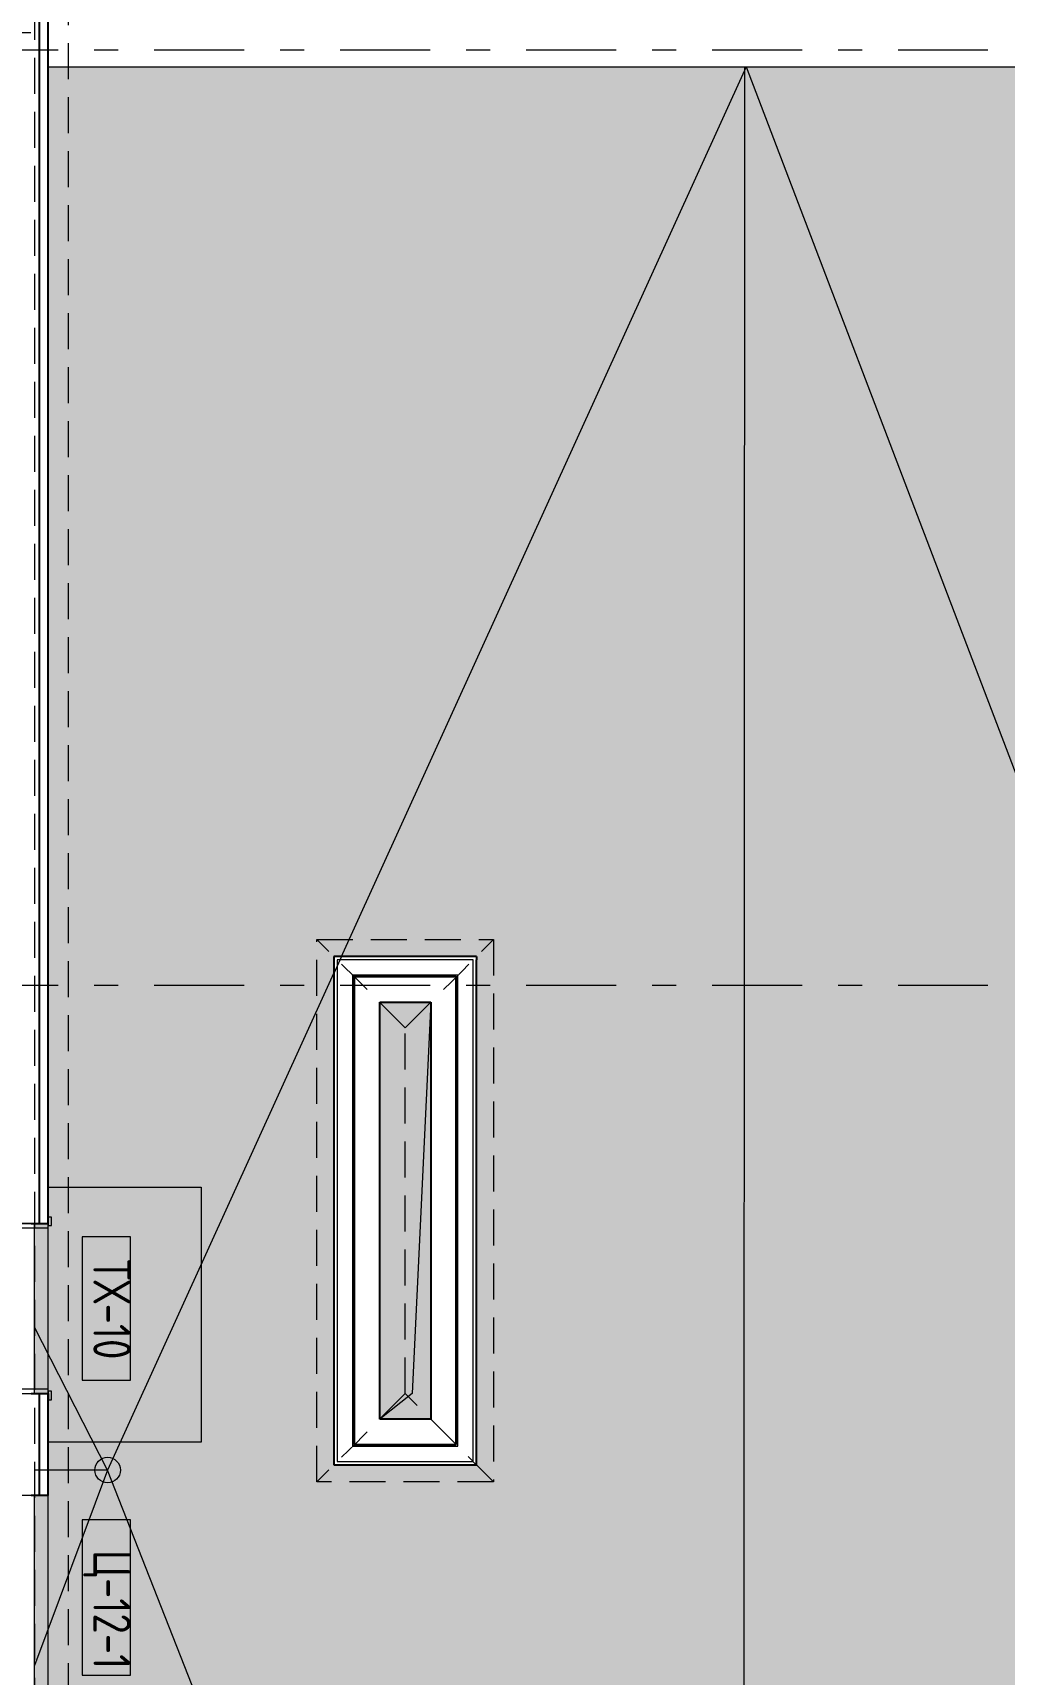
# Model space of a CAD drawing. Header units: millimetres. Extents: x 18162 to 3540582, y 72188 to 247925.
# Drawn here: x 991316 to 997028, y 88819 to 98469 of the extents above; entities that cross this region are included whole.
import ezdxf
from ezdxf.enums import TextEntityAlignment as Align

# ---------------------------------------------------------------- set-up
doc = ezdxf.new("R2010")
doc.units = ezdxf.units.MM
doc.header["$MEASUREMENT"] = 0
doc.set_wipeout_variables(frame=1)
for name, pattern in [('Dashed', [423.333333, 211.666667, -211.666667]), ('Double Dashed', [1093.611073, 529.166651, -211.666656, 141.111112, -211.666656]), ('Hidden Line', [317.5, 211.666667, -105.833333]), ('Wipeout_Contour', [1000, 0, -1000])]:
    doc.linetypes.add(name, pattern=pattern)
for name, color, linetype in [('Archicad Door Markers', 7, 'Continuous'), ('Archicad Doors', 7, 'Continuous'), ('Archicad Window Markers', 7, 'Continuous'), ('Archicad Windows', 7, 'Continuous'), ('Drawing & Figure', 7, 'Continuous'), ('Shell - Roof', 7, 'Continuous'), ('Structural - Bearing', 7, 'Continuous'), ('Structural - Grid', 7, 'Continuous')]:
    doc.layers.add(name, color=color, linetype=linetype)
doc.styles.add('GENERATED_STYLE_3', font='', dxfattribs={"width": 0.8})
doc.styles.get('GENERATED_STYLE_3').set_extended_font_data('ISOCPEUR MON')

# ---------------------------------------------------------------- blocks, each defined once
blk = doc.blocks.new('Window Stamp 27')
at = {"layer": 'Archicad Window Markers', "color": 13, "linetype": 'Continuous', "lineweight": 13}
blk.add_line((-456.7, 200), (456.7, 200), dxfattribs=at)
at = {"layer": 'Archicad Window Markers', "color": 13, "linetype": 'Continuous', "lineweight": 13, "flags": 128}
blk.add_lwpolyline([(-456.7, 200), (456.7, 200), (456.7, 483.9), (-456.7, 483.9)], close=True, dxfattribs=at)
at = {"layer": 'Archicad Window Markers', "color": 13, "lineweight": 13, "style": 'GENERATED_STYLE_3'}
blk.add_attdef('AC_WIDO_ID', text='', height=220, dxfattribs=at).set_placement((-324.9, 156.1), align=Align.BOTTOM_LEFT)
blk = doc.blocks.new('Window 27[58]_3', base_point=(953182.2, 1723.2))
at = {"layer": 'Archicad Windows', "color": 7, "linetype": 'Continuous', "lineweight": 13}
for p, q in [((990955.7, 89893.9), (990930.7, 89893.9)), ((990930.7, 89893.9), (990930.7, 89843.9)), ((990930.7, 88693.9), (990930.7, 89843.9)), ((990930.7, 89843.9), (990955.7, 89843.9)), ((990955.7, 89843.9), (990955.7, 89893.9)), ((990955.7, 89868.9), (990955.7, 89893.9)), ((990955.7, 89868.9), (990955.7, 89893.9)), ((991155.7, 89868.9), (990955.7, 89868.9)), ((990955.7, 89868.9), (990955.7, 89843.9)), ((991155.7, 89868.9), (990955.7, 89868.9)), ((991155.7, 89868.9), (990955.7, 89868.9)), ((990955.7, 89843.9), (991155.7, 89843.9)), ((991155.7, 89843.9), (991155.7, 89868.9)), ((991155.7, 89843.9), (991155.7, 89868.9)), ((991205.7, 89868.9), (991155.7, 89868.9)), ((991205.7, 89868.9), (991155.7, 89868.9)), ((991155.7, 89818.9), (991155.7, 89843.9)), ((991205.7, 89843.9), (991155.7, 89843.9)), ((991205.7, 89868.9), (991205.7, 89843.9)), ((991305.7, 89868.9), (991205.7, 89868.9)), ((991205.7, 89843.9), (991205.7, 89793.9)), ((991355.7, 89868.9), (991305.7, 89868.9)), ((991405.7, 89868.9), (991355.7, 89868.9)), ((991405.7, 88668.9), (991405.7, 89868.9)), ((991130.7, 89768.9), (991130.7, 89818.9)), ((991130.7, 89818.9), (991180.7, 89818.9)), ((991130.7, 88768.9), (991130.7, 89768.9)), ((991180.7, 89768.9), (991130.7, 89768.9)), ((991130.7, 88768.9), (991130.7, 89768.9)), ((991180.7, 89818.9), (991155.7, 89818.9)), ((991155.7, 88768.9), (991155.7, 89768.9)), ((991180.7, 89793.9), (991180.7, 89818.9)), ((991180.7, 89818.9), (991180.7, 89768.9)), ((991205.7, 89793.9), (991180.7, 89793.9)), ((991180.7, 89768.9), (991180.7, 88768.9)), ((991205.7, 89793.9), (991205.7, 88743.9)), ((990930.7, 88693.9), (990930.7, 88643.9)), ((990955.7, 88693.9), (990930.7, 88693.9)), ((991155.7, 88693.9), (990955.7, 88693.9)), ((990955.7, 88693.9), (990955.7, 88668.9)), ((990955.7, 88643.9), (990955.7, 88693.9)), ((991130.7, 88718.9), (991130.7, 88768.9)), ((991130.7, 88768.9), (991180.7, 88768.9)), ((991180.7, 88718.9), (991130.7, 88718.9)), ((991155.7, 88693.9), (991155.7, 88718.9)), ((991155.7, 88718.9), (991180.7, 88718.9)), ((991155.7, 88668.9), (991155.7, 88693.9)), ((991155.7, 88668.9), (991155.7, 88693.9)), ((991205.7, 88693.9), (991155.7, 88693.9)), ((991180.7, 88768.9), (991180.7, 88718.9)), ((991180.7, 88718.9), (991180.7, 88743.9)), ((991180.7, 88743.9), (991205.7, 88743.9)), ((991205.7, 88743.9), (991205.7, 88693.9)), ((991205.7, 88693.9), (991205.7, 88668.9)), ((990930.7, 88643.9), (990955.7, 88643.9)), ((990955.7, 88668.9), (991155.7, 88668.9)), ((991155.7, 88668.9), (990955.7, 88668.9)), ((991155.7, 88668.9), (990955.7, 88668.9)), ((990955.7, 88668.9), (990955.7, 88643.9)), ((990955.7, 88668.9), (990955.7, 88643.9)), ((991205.7, 88668.9), (991155.7, 88668.9)), ((991205.7, 88668.9), (991155.7, 88668.9)), ((991305.7, 88668.9), (991205.7, 88668.9)), ((991355.7, 88668.9), (991305.7, 88668.9)), ((991405.7, 88668.9), (991355.7, 88668.9))]:
    blk.add_line(p, q, dxfattribs=at)
at = {"layer": 'Archicad Windows', "color": 7, "linetype": 'Dashed', "lineweight": 13}
blk.add_line((990955.7, 88668.9), (990955.7, 89868.9), dxfattribs=at)
at = {"layer": 'Archicad Window Markers', "color": 13, "lineweight": 13}
ref = blk.add_blockref('Window Stamp 27', (991405.7, 89268.9), dxfattribs=dict(at, zscale=1000, rotation=270))
ref.add_attrib('AC_WIDO_ID', 'Ц-12-1', dxfattribs={"layer": 'Structural - Bearing', "color": 13, "lineweight": 13, "height": 220, "rotation": 270, "style": 'GENERATED_STYLE_3', "width": 0.8}).set_placement((991605.7, 89549.9), align=Align.BOTTOM_LEFT)
blk = doc.blocks.new('Door Stamp 27')
at = {"layer": 'Archicad Door Markers', "color": 13, "linetype": 'Continuous', "lineweight": 13}
blk.add_line((-421.6, 200), (421.6, 200), dxfattribs=at)
at = {"layer": 'Archicad Door Markers', "color": 13, "linetype": 'Continuous', "lineweight": 13, "flags": 128}
blk.add_lwpolyline([(-421.6, 200), (421.6, 200), (421.6, 483.9), (-421.6, 483.9)], close=True, dxfattribs=at)
at = {"layer": 'Archicad Door Markers', "color": 13, "lineweight": 13, "style": 'GENERATED_STYLE_3'}
blk.add_attdef('AC_WIDO_ID', text='', height=220, dxfattribs=at).set_placement((-289.8, 200), align=Align.BOTTOM_LEFT)
blk = doc.blocks.new('Door 27[120]_3', base_point=(953182.2, 1723.2))
at = {"layer": 'Archicad Doors', "color": 7, "linetype": 'Continuous', "lineweight": 13}
for p, q in [((990955.7, 91506), (990936.7, 91506)), ((990936.7, 91506), (990936.7, 91456)), ((990955.7, 91456), (990955.7, 91506)), ((990955.7, 91469), (990955.7, 91506)), ((990955.7, 91469), (990955.7, 91506)), ((991424.7, 91506), (991405.7, 91506)), ((991405.7, 91506), (991405.7, 91456)), ((991405.7, 91469), (991405.7, 91506)), ((991405.7, 91469), (991405.7, 91506)), ((991424.7, 91456), (991424.7, 91506)), ((990936.7, 91456), (990955.7, 91456)), ((990955.7, 91441), (990955.7, 91469)), ((990955.7, 91469), (991070.7, 91469)), ((990955.7, 91469), (991070.7, 91469)), ((990955.7, 91469), (991070.7, 91469)), ((990995.7, 91441), (990955.7, 91441)), ((990995.7, 91429), (990995.7, 91441)), ((991070.7, 91429), (990995.7, 91429)), ((991405.7, 91469), (991070.7, 91469)), ((991070.7, 91469), (991070.7, 91444)), ((991070.7, 91469), (991070.7, 91429)), ((991070.7, 91469), (991155.7, 91469)), ((991070.7, 91469), (991155.7, 91469)), ((991070.7, 91444), (991405.7, 91444)), ((991155.7, 91469), (991305.7, 91469)), ((991155.7, 91469), (991305.7, 91469)), ((991305.7, 91469), (991355.7, 91469)), ((991305.7, 91469), (991355.7, 91469)), ((991355.7, 91469), (991405.7, 91469)), ((991355.7, 91469), (991405.7, 91469)), ((991405.7, 91444), (991405.7, 91469)), ((991405.7, 91456), (991424.7, 91456)), ((990955.7, 90537), (990011.7, 90537)), ((990011.7, 90537), (990011.7, 90497)), ((990955.7, 90497), (990955.7, 90537)), ((990011.7, 90497), (990955.7, 90497)), ((990936.7, 90482), (990936.7, 90432)), ((990955.7, 90482), (990936.7, 90482)), ((990936.7, 90432), (990955.7, 90432)), ((990955.7, 90469), (990955.7, 90497)), ((990955.7, 90497), (990995.7, 90497)), ((990955.7, 90432), (990955.7, 90482)), ((991070.7, 90469), (990955.7, 90469)), ((990955.7, 90469), (991070.7, 90469)), ((990955.7, 90469), (991070.7, 90469)), ((990955.7, 90469), (990955.7, 90432)), ((990955.7, 90469), (990955.7, 90432)), ((990995.7, 90497), (990995.7, 90509)), ((990995.7, 90509), (991070.7, 90509)), ((991070.7, 90509), (991070.7, 90469)), ((991405.7, 90494), (991070.7, 90494)), ((991070.7, 90494), (991070.7, 90469)), ((991070.7, 90469), (991405.7, 90469)), ((991070.7, 90469), (991155.7, 90469)), ((991070.7, 90469), (991155.7, 90469)), ((991155.7, 90469), (991305.7, 90469)), ((991155.7, 90469), (991305.7, 90469)), ((991305.7, 90469), (991355.7, 90469)), ((991305.7, 90469), (991355.7, 90469)), ((991355.7, 90469), (991405.7, 90469)), ((991355.7, 90469), (991405.7, 90469)), ((991405.7, 90469), (991405.7, 90494)), ((991405.7, 90482), (991405.7, 90432)), ((991424.7, 90482), (991405.7, 90482)), ((991405.7, 90469), (991405.7, 90432)), ((991405.7, 90469), (991405.7, 90432)), ((991405.7, 90432), (991424.7, 90432)), ((991424.7, 90432), (991424.7, 90482))]:
    blk.add_line(p, q, dxfattribs=at)
blk.add_arc((990955.7, 90497), 944, 90, 180, dxfattribs=at)
at = {"layer": 'Archicad Door Markers', "color": 13, "lineweight": 13}
ref = blk.add_blockref('Door Stamp 27', (991405.7, 90969), dxfattribs=dict(at, zscale=1000, rotation=270))
ref.add_attrib('AC_WIDO_ID', 'ТХ-10', dxfattribs={"layer": 'Structural - Bearing', "color": 13, "lineweight": 13, "height": 220, "rotation": 270, "style": 'GENERATED_STYLE_3', "width": 0.8}).set_placement((991605.7, 91258.8), align=Align.BOTTOM_LEFT)
blk = doc.blocks.new('Standard grid marker[341]_3', base_point=(971344.5, 92868.9))
at = {"layer": 'Structural - Grid', "color": 13, "linetype": 'Double Dashed', "lineweight": 13}
blk.add_line((972344.5, 92868.9), (1006906.6, 92868.9), dxfattribs=at)
at = {"layer": 'Structural - Grid', "color": 13, "lineweight": 13, "style": 'GENERATED_STYLE_3'}
blk.add_attdef('AC_MarkerText_1', text='', height=250, rotation=180, dxfattribs=at).set_placement((1008206.6, 92743.9), align=Align.TOP_CENTER)
blk = doc.blocks.new('Standard grid marker[342]_3', base_point=(971344.5, 98368.9))
at = {"layer": 'Structural - Grid', "color": 13, "linetype": 'Double Dashed', "lineweight": 13}
blk.add_line((972344.5, 98368.9), (1006906.6, 98368.9), dxfattribs=at)
at = {"layer": 'Structural - Grid', "color": 13, "lineweight": 13, "style": 'GENERATED_STYLE_3'}
blk.add_attdef('AC_MarkerText_1', text='', height=250, rotation=180, dxfattribs=at).set_placement((1008206.6, 98243.9), align=Align.TOP_CENTER)

msp = doc.modelspace()

# ---------------------------------------------------------------- hatches: boundary and pattern name
at = {"layer": 'Drawing & Figure', "linetype": 'Continuous', "lineweight": 0}
msp.add_hatch(color=49, dxfattribs=at).paths.add_polyline_path([(1004055.7, 80368.9), (991325.7, 80368.9), (991325.7, 98368.9), (1004055.7, 98368.9)])
at = {"layer": 'Structural - Grid', "linetype": 'Continuous', "lineweight": 13}
msp.add_hatch(color=7, dxfattribs=at).paths.add_polyline_path([(993655.7, 92768.9), (993545.9, 90469), (993355.7, 90318.9), (993655.7, 90318.9)])

# ---------------------------------------------------------------- linework, layer by layer
at = {"layer": 'Drawing & Figure', "color": 7, "linetype": 'Continuous', "lineweight": 13, "flags": 128}
msp.add_lwpolyline([(1004055.7, 80368.9), (991325.7, 80368.9), (991325.7, 98368.9), (1004055.7, 98368.9)], close=True, dxfattribs=at)
at = {"layer": 'Drawing & Figure', "color": 7, "linetype": 'Continuous', "lineweight": 5}
msp.add_circle((991755.7, 90018.9), 75, dxfattribs=at)
at = {"layer": 'Shell - Roof', "color": 7, "linetype": 'Hidden Line', "lineweight": 13, "flags": 128}
for points in [[(992985.7, 93138.9), (994025.7, 93138.9)], [(992985.7, 89948.9), (992985.7, 93138.9)], [(994025.7, 93138.9), (994025.7, 89948.9)], [(993505.7, 90468.9), (993505.7, 92618.9)], [(994025.7, 89948.9), (992985.7, 89948.9)]]:
    msp.add_lwpolyline(points, dxfattribs=at)
at = {"layer": 'Structural - Bearing', "color": 7, "linetype": 'Continuous', "lineweight": 13, "flags": 128}
for points in [[(994755.7, 100068.9), (991455.7, 100068.9), (991455.7, 98468.9), (994755.7, 98468.9)], [(991155.7, 80268.9), (1004155.7, 80268.9), (1004155.7, 98468.9), (991155.7, 98468.9)], [(993655.7, 92768.9), (993355.7, 92768.9), (993355.7, 90318.9), (993655.7, 90318.9)]]:
    msp.add_lwpolyline(points, close=True, dxfattribs=at)
at = {"layer": 'Structural - Grid', "color": 7, "linetype": 'Continuous', "lineweight": 13, "flags": 128}
msp.add_lwpolyline([(993655.7, 92768.9), (993545.9, 90469), (993355.7, 90318.9), (993655.7, 90318.9)], close=True, dxfattribs=at)

# ---------------------------------------------------------------- next in the draw order: wipeouts: each hides what was drawn before it
at = {"color": 254, "linetype": 'Wipeout_Contour', "lineweight": 0, "ltscale": 3983740.111437391}
msp.add_wipeout([(991355.7, 98668.9), (991355.7, 91469), (991405.7, 91469), (991405.7, 98668.9)], dxfattribs=at).dxf.layer = 'Structural - Bearing'
at = {"color": 254, "linetype": 'Wipeout_Contour', "lineweight": 0, "ltscale": 2992319.83539249}
msp.add_wipeout([(993085.7, 93018.9), (993105.7, 93018.9), (993085.7, 93038.9)], dxfattribs=at).dxf.layer = 'Structural - Bearing'
at = {"color": 254, "linetype": 'Wipeout_Contour', "lineweight": 0, "ltscale": 2994788.039317206}
msp.add_wipeout([(993905.7, 93018.9), (993925.7, 93018.9), (993925.7, 93038.9)], dxfattribs=at).dxf.layer = 'Structural - Bearing'
at = {"color": 254, "linetype": 'Wipeout_Contour', "lineweight": 0, "ltscale": 3981891.334019305}
msp.add_wipeout([(991355.7, 90469), (991355.7, 89868.9), (991405.7, 89868.9), (991405.7, 90469)], dxfattribs=at).dxf.layer = 'Structural - Bearing'
at = {"color": 254, "linetype": 'Wipeout_Contour', "lineweight": 0, "ltscale": 2991520.927776797}
msp.add_wipeout([(993105.7, 90068.9), (993085.7, 90048.9), (993105.7, 90048.9)], dxfattribs=at).dxf.layer = 'Structural - Bearing'
at = {"color": 254, "linetype": 'Wipeout_Contour', "lineweight": 0, "ltscale": 2993972.778647881}
msp.add_wipeout([(993925.7, 90068.9), (993905.7, 90068.9), (993925.7, 90048.9)], dxfattribs=at).dxf.layer = 'Structural - Bearing'

# ---------------------------------------------------------------- next in the draw order: linework, layer by layer
at = {"layer": 'Drawing & Figure', "color": 7, "linetype": 'Continuous', "lineweight": 5}
msp.add_lwpolyline([(991405.7, 91682.8), (992305.7, 91682.8), (992305.7, 90182.8), (991405.7, 90182.8)], close=True, dxfattribs=at)
at = {"layer": 'Structural - Bearing', "color": 7, "linetype": 'Continuous', "lineweight": 25}
for p, q in [((991405.7, 91469), (991405.7, 91506)), ((991405.7, 90469), (991405.7, 90432))]:
    msp.add_line(p, q, dxfattribs=at)
at = {"layer": 'Structural - Bearing', "color": 7, "linetype": 'Continuous', "lineweight": 25, "flags": 128}
for points in [[(991405.7, 91469), (991405.7, 98718.9)], [(991405.7, 89868.9), (991405.7, 90469)]]:
    msp.add_lwpolyline(points, dxfattribs=at)

# ---------------------------------------------------------------- next in the draw order: wipeouts: each hides what was drawn before it
at = {"color": 254, "linetype": 'Wipeout_Contour', "lineweight": 0, "ltscale": 3983531.123855623}
msp.add_wipeout([(991305.7, 98618.9), (991305.7, 91469), (991355.7, 91469), (991355.7, 98618.9)], dxfattribs=at).dxf.layer = 'Structural - Bearing'
at = {"color": 254, "linetype": 'Wipeout_Contour', "lineweight": 0, "ltscale": 2992430.626185705}
msp.add_wipeout([(993195.7, 92928.9), (993105.7, 93018.9), (993105.7, 92928.9)], dxfattribs=at).dxf.layer = 'Structural - Bearing'
at = {"color": 254, "linetype": 'Wipeout_Contour', "lineweight": 0, "ltscale": 2994639.975687192}
msp.add_wipeout([(993815.7, 92928.9), (993905.7, 92928.9), (993905.7, 93018.9)], dxfattribs=at).dxf.layer = 'Structural - Bearing'
at = {"color": 254, "linetype": 'Wipeout_Contour', "lineweight": 0, "ltscale": 3981692.155753225}
msp.add_wipeout([(991305.7, 89868.9), (991355.7, 89868.9), (991355.7, 90469), (991305.7, 90469)], dxfattribs=at).dxf.layer = 'Structural - Bearing'
at = {"color": 254, "linetype": 'Wipeout_Contour', "lineweight": 0, "ltscale": 2991731.855274897}
msp.add_wipeout([(993195.7, 90158.9), (993105.7, 90068.9), (993195.7, 90068.9)], dxfattribs=at).dxf.layer = 'Structural - Bearing'
at = {"color": 254, "linetype": 'Wipeout_Contour', "lineweight": 0, "ltscale": 2993861.368025533}
msp.add_wipeout([(993905.7, 90158.9), (993815.7, 90158.9), (993905.7, 90068.9)], dxfattribs=at).dxf.layer = 'Structural - Bearing'

# ---------------------------------------------------------------- next in the draw order: linework, layer by layer
at = {"layer": 'Drawing & Figure', "color": 7, "linetype": 'Continuous', "lineweight": 5}
msp.add_lwpolyline([(991755.7, 90018.9), (991325.7, 90018.9)], dxfattribs=at)
at = {"layer": 'Structural - Bearing', "color": 7, "linetype": 'Continuous', "lineweight": 25}
for p, q in [((991355.7, 91469), (991355.7, 98618.9)), ((991305.7, 91469), (991355.7, 91469)), ((991355.7, 91469), (991405.7, 91469)), ((991305.7, 90469), (991355.7, 90469)), ((991355.7, 89868.9), (991355.7, 90469)), ((991355.7, 90469), (991405.7, 90469)), ((991355.7, 89868.9), (991305.7, 89868.9)), ((991405.7, 89868.9), (991355.7, 89868.9))]:
    msp.add_line(p, q, dxfattribs=at)
at = {"layer": 'Structural - Bearing', "color": 7, "linetype": 'Hidden Line', "lineweight": 13, "flags": 128}
msp.add_lwpolyline([(991325.7, 98638.9), (991325.7, 80098.9)], dxfattribs=at)

# ---------------------------------------------------------------- next in the draw order: block references
at = {"layer": 'Archicad Doors', "color": 7, "linetype": 'Continuous', "lineweight": 13}
msp.add_blockref('Door 27[120]_3', (953182.2, 1723.2), dxfattribs=at)
at = {"layer": 'Archicad Windows', "color": 7, "linetype": 'Continuous', "lineweight": 13}
msp.add_blockref('Window 27[58]_3', (953182.2, 1723.2), dxfattribs=at)

# ---------------------------------------------------------------- next in the draw order: wipeouts: each hides what was drawn before it
at = {"color": 254, "linetype": 'Wipeout_Contour', "lineweight": 0, "ltscale": 4010541.234082534}
msp.add_wipeout([(1004155.7, 98618.9), (991405.7, 98618.9), (991405.7, 98468.9), (1004155.7, 98468.9)], dxfattribs=at).dxf.layer = 'Structural - Bearing'
at = {"color": 254, "linetype": 'Wipeout_Contour', "lineweight": 0, "ltscale": 2994771.079012496}
msp.add_wipeout([(993905.7, 93018.9), (993925.7, 93038.9), (993905.7, 93038.9)], dxfattribs=at).dxf.layer = 'Structural - Bearing'
at = {"color": 254, "linetype": 'Wipeout_Contour', "lineweight": 0, "ltscale": 2992609.547795381}
msp.add_wipeout([(993195.7, 92918.9), (993205.7, 92918.9), (993195.7, 92928.9)], dxfattribs=at).dxf.layer = 'Structural - Bearing'
at = {"color": 254, "linetype": 'Wipeout_Contour', "lineweight": 0, "ltscale": 2994440.556605461}
msp.add_wipeout([(993805.7, 92918.9), (993815.7, 92918.9), (993815.7, 92928.9)], dxfattribs=at).dxf.layer = 'Structural - Bearing'
at = {"color": 254, "linetype": 'Wipeout_Contour', "lineweight": 0, "ltscale": 2991858.57444377}
msp.add_wipeout([(993205.7, 90168.9), (993195.7, 90158.9), (993205.7, 90158.9)], dxfattribs=at).dxf.layer = 'Structural - Bearing'
at = {"color": 254, "linetype": 'Wipeout_Contour', "lineweight": 0, "ltscale": 2993682.078814048}
msp.add_wipeout([(993815.7, 90168.9), (993805.7, 90168.9), (993815.7, 90158.9)], dxfattribs=at).dxf.layer = 'Structural - Bearing'

# ---------------------------------------------------------------- next in the draw order: wipeouts: each hides what was drawn before it
at = {"color": 254, "linetype": 'Wipeout_Contour', "lineweight": 0, "ltscale": 4010074.407059249}
msp.add_wipeout([(1003955.7, 98468.9), (991405.7, 98468.9), (991405.7, 98268.9), (1003955.7, 98268.9)], dxfattribs=at).dxf.layer = 'Structural - Bearing'
at = {"color": 254, "linetype": 'Wipeout_Contour', "lineweight": 0, "ltscale": 3991406.55475971}
msp.add_wipeout([(993105.7, 93018.9), (993905.7, 93018.9), (993905.7, 93038.9), (993105.7, 93038.9)], dxfattribs=at).dxf.layer = 'Structural - Bearing'
at = {"color": 254, "linetype": 'Wipeout_Contour', "lineweight": 0, "ltscale": 2992749.957364141}
msp.add_wipeout([(993355.7, 92768.9), (993205.7, 92918.9), (993205.7, 92768.9)], dxfattribs=at).dxf.layer = 'Structural - Bearing'
at = {"color": 254, "linetype": 'Wipeout_Contour', "lineweight": 0, "ltscale": 2994242.456602427}
msp.add_wipeout([(993655.7, 92768.9), (993805.7, 92768.9), (993805.7, 92918.9)], dxfattribs=at).dxf.layer = 'Structural - Bearing'
at = {"color": 254, "linetype": 'Wipeout_Contour', "lineweight": 0, "ltscale": 2992182.684297547}
msp.add_wipeout([(993355.7, 90318.9), (993205.7, 90168.9), (993355.7, 90168.9)], dxfattribs=at).dxf.layer = 'Structural - Bearing'
at = {"color": 254, "linetype": 'Wipeout_Contour', "lineweight": 0, "ltscale": 2993540.8101958}
msp.add_wipeout([(993655.7, 90318.9), (993805.7, 90168.9), (993805.7, 90318.9)], dxfattribs=at).dxf.layer = 'Structural - Bearing'

# ---------------------------------------------------------------- next in the draw order: linework, layer by layer
at = {"layer": 'Drawing & Figure', "color": 7, "linetype": 'Continuous', "lineweight": 5}
for points in [[(995502.1, 98268.9), (995493.4, 80468.9)], [(995511.8, 98268.9), (998905.7, 89368.9), (998935.7, 89888.9), (1003955.7, 98268.9)]]:
    msp.add_lwpolyline(points, dxfattribs=at)
at = {"layer": 'Structural - Bearing', "color": 7, "linetype": 'Hidden Line', "lineweight": 13, "flags": 128}
msp.add_lwpolyline([(991525.7, 80098.9), (991525.7, 98638.9)], dxfattribs=at)
at = {"layer": 'Structural - Bearing', "color": 7, "linetype": 'Continuous', "lineweight": 13, "flags": 128}
for points in [[(991405.7, 98618.9), (991405.7, 98468.9)], [(991405.7, 98468.9), (991405.7, 98268.9)], [(991405.7, 98268.9), (1003955.7, 98268.9)]]:
    msp.add_lwpolyline(points, dxfattribs=at)

# ---------------------------------------------------------------- next in the draw order: block references
at = {"layer": 'Structural - Grid', "color": 13, "linetype": 'Continuous', "lineweight": 13}
msp.add_blockref('Standard grid marker[342]_3', (971344.5, 98368.9), dxfattribs=at)

# ---------------------------------------------------------------- next in the draw order: wipeouts: each hides what was drawn before it
at = {"color": 254, "linetype": 'Wipeout_Contour', "lineweight": 0, "ltscale": 2992340.711187261}
msp.add_wipeout([(993105.7, 93038.9), (993085.7, 93038.9), (993105.7, 93018.9)], dxfattribs=at).dxf.layer = 'Structural - Bearing'
at = {"color": 254, "linetype": 'Wipeout_Contour', "lineweight": 0, "ltscale": 2994559.838460995}
msp.add_wipeout([(993815.7, 92928.9), (993905.7, 93018.9), (993815.7, 93018.9)], dxfattribs=at).dxf.layer = 'Structural - Bearing'

# ---------------------------------------------------------------- next in the draw order: linework, layer by layer
at = {"layer": 'Structural - Bearing', "color": 7, "linetype": 'Continuous', "lineweight": 13}
msp.add_line((993905.7, 92928.9), (993905.7, 93018.9), dxfattribs=at)
at = {"layer": 'Structural - Bearing', "color": 7, "linetype": 'Continuous', "lineweight": 25, "flags": 128}
msp.add_lwpolyline([(993925.7, 93038.9), (993925.7, 93018.9)], dxfattribs=at)

# ---------------------------------------------------------------- next in the draw order: wipeouts: each hides what was drawn before it
at = {"color": 254, "linetype": 'Wipeout_Contour', "lineweight": 0, "ltscale": 3991386.053072753}
msp.add_wipeout([(993195.7, 92928.9), (993815.7, 92928.9), (993815.7, 93018.9), (993195.7, 93018.9)], dxfattribs=at).dxf.layer = 'Structural - Bearing'

# ---------------------------------------------------------------- next in the draw order: linework, layer by layer
at = {"layer": 'Structural - Bearing', "color": 7, "linetype": 'Continuous', "lineweight": 13}
msp.add_line((993905.7, 93018.9), (993815.7, 93018.9), dxfattribs=at)

# ---------------------------------------------------------------- next in the draw order: wipeouts: each hides what was drawn before it
at = {"color": 254, "linetype": 'Wipeout_Contour', "lineweight": 0, "ltscale": 2992527.720628661}
msp.add_wipeout([(993195.7, 93018.9), (993105.7, 93018.9), (993195.7, 92928.9)], dxfattribs=at).dxf.layer = 'Structural - Bearing'
at = {"color": 254, "linetype": 'Wipeout_Contour', "lineweight": 0, "ltscale": 2994432.619753433}
msp.add_wipeout([(993805.7, 92918.9), (993815.7, 92928.9), (993805.7, 92928.9)], dxfattribs=at).dxf.layer = 'Structural - Bearing'

# ---------------------------------------------------------------- next in the draw order: linework, layer by layer
at = {"layer": 'Structural - Bearing', "color": 7, "linetype": 'Continuous', "lineweight": 13}
for p, q in [((993105.7, 93018.9), (993105.7, 92928.9)), ((993195.7, 93018.9), (993105.7, 93018.9)), ((993815.7, 93018.9), (993195.7, 93018.9))]:
    msp.add_line(p, q, dxfattribs=at)
at = {"layer": 'Structural - Bearing', "color": 7, "linetype": 'Continuous', "lineweight": 25, "flags": 128}
for points in [[(993085.7, 93038.9), (993085.7, 93018.9)], [(993925.7, 93038.9), (993085.7, 93038.9)]]:
    msp.add_lwpolyline(points, dxfattribs=at)

# ---------------------------------------------------------------- next in the draw order: wipeouts: each hides what was drawn before it
at = {"color": 254, "linetype": 'Wipeout_Contour', "lineweight": 0, "ltscale": 3991367.419061823}
msp.add_wipeout([(993205.7, 92918.9), (993805.7, 92918.9), (993805.7, 92928.9), (993205.7, 92928.9)], dxfattribs=at).dxf.layer = 'Structural - Bearing'

# ---------------------------------------------------------------- next in the draw order: wipeouts: each hides what was drawn before it
at = {"color": 254, "linetype": 'Wipeout_Contour', "lineweight": 0, "ltscale": 3989228.399480061}
msp.add_wipeout([(993085.7, 90068.9), (993105.7, 90068.9), (993105.7, 93018.9), (993085.7, 93018.9)], dxfattribs=at).dxf.layer = 'Structural - Bearing'
at = {"color": 254, "linetype": 'Wipeout_Contour', "lineweight": 0, "ltscale": 2992619.533346725}
msp.add_wipeout([(993205.7, 92928.9), (993195.7, 92928.9), (993205.7, 92918.9)], dxfattribs=at).dxf.layer = 'Structural - Bearing'
at = {"color": 254, "linetype": 'Wipeout_Contour', "lineweight": 0, "ltscale": 2994108.149392}
msp.add_wipeout([(993655.7, 92768.9), (993805.7, 92918.9), (993655.7, 92918.9)], dxfattribs=at).dxf.layer = 'Structural - Bearing'

# ---------------------------------------------------------------- next in the draw order: linework, layer by layer
at = {"layer": 'Structural - Bearing', "color": 7, "linetype": 'Continuous', "lineweight": 13}
for p, q in [((993815.7, 92928.9), (993805.7, 92928.9)), ((993815.7, 92918.9), (993815.7, 92928.9))]:
    msp.add_line(p, q, dxfattribs=at)
at = {"layer": 'Structural - Bearing', "color": 7, "linetype": 'Continuous', "lineweight": 25}
msp.add_line((993805.7, 92768.9), (993805.7, 92918.9), dxfattribs=at)

# ---------------------------------------------------------------- next in the draw order: wipeouts: each hides what was drawn before it
at = {"color": 254, "linetype": 'Wipeout_Contour', "lineweight": 0, "ltscale": 3991337.64179239}
msp.add_wipeout([(993355.7, 92768.9), (993655.7, 92768.9), (993655.7, 92918.9), (993355.7, 92918.9)], dxfattribs=at).dxf.layer = 'Structural - Bearing'
at = {"color": 254, "linetype": 'Wipeout_Contour', "lineweight": 0, "ltscale": 2991503.902026341}
msp.add_wipeout([(993085.7, 90068.9), (993085.7, 90048.9), (993105.7, 90068.9)], dxfattribs=at).dxf.layer = 'Structural - Bearing'

# ---------------------------------------------------------------- next in the draw order: linework, layer by layer
at = {"layer": 'Structural - Bearing', "color": 7, "linetype": 'Continuous', "lineweight": 25}
msp.add_line((993805.7, 92918.9), (993655.7, 92918.9), dxfattribs=at)

# ---------------------------------------------------------------- next in the draw order: wipeouts: each hides what was drawn before it
at = {"color": 254, "linetype": 'Wipeout_Contour', "lineweight": 0, "ltscale": 2992912.363698384}
msp.add_wipeout([(993355.7, 92918.9), (993205.7, 92918.9), (993355.7, 92768.9)], dxfattribs=at).dxf.layer = 'Structural - Bearing'

# ---------------------------------------------------------------- next in the draw order: linework, layer by layer
at = {"layer": 'Structural - Bearing', "color": 7, "linetype": 'Continuous', "lineweight": 13}
for p, q in [((993195.7, 92928.9), (993195.7, 92918.9)), ((993205.7, 92928.9), (993195.7, 92928.9)), ((993805.7, 92928.9), (993205.7, 92928.9))]:
    msp.add_line(p, q, dxfattribs=at)
at = {"layer": 'Structural - Bearing', "color": 7, "linetype": 'Continuous', "lineweight": 25}
for p, q in [((993205.7, 92918.9), (993205.7, 92768.9)), ((993355.7, 92918.9), (993205.7, 92918.9)), ((993655.7, 92918.9), (993355.7, 92918.9))]:
    msp.add_line(p, q, dxfattribs=at)
at = {"layer": 'Structural - Bearing', "color": 7, "linetype": 'Continuous', "lineweight": 25, "flags": 128}
msp.add_lwpolyline([(993355.7, 92768.9), (993655.7, 92768.9)], dxfattribs=at)

# ---------------------------------------------------------------- next in the draw order: wipeouts: each hides what was drawn before it
at = {"color": 254, "linetype": 'Wipeout_Contour', "lineweight": 0, "ltscale": 3989446.958715506}
msp.add_wipeout([(993105.7, 92928.9), (993105.7, 90158.9), (993195.7, 90158.9), (993195.7, 92928.9)], dxfattribs=at).dxf.layer = 'Structural - Bearing'

# ---------------------------------------------------------------- next in the draw order: linework, layer by layer
at = {"layer": 'Structural - Bearing', "color": 7, "linetype": 'Continuous', "lineweight": 13}
msp.add_line((993105.7, 93018.9), (993105.7, 92928.9), dxfattribs=at)

# ---------------------------------------------------------------- next in the draw order: wipeouts: each hides what was drawn before it
at = {"color": 254, "linetype": 'Wipeout_Contour', "lineweight": 0, "ltscale": 2991651.44252908}
msp.add_wipeout([(993195.7, 90158.9), (993105.7, 90158.9), (993105.7, 90068.9)], dxfattribs=at).dxf.layer = 'Structural - Bearing'

# ---------------------------------------------------------------- next in the draw order: linework, layer by layer
at = {"layer": 'Structural - Bearing', "color": 7, "linetype": 'Continuous', "lineweight": 13}
for p, q in [((993105.7, 92928.9), (993105.7, 90158.9)), ((993105.7, 90158.9), (993105.7, 90068.9)), ((993105.7, 90068.9), (993195.7, 90068.9))]:
    msp.add_line(p, q, dxfattribs=at)
at = {"layer": 'Structural - Bearing', "color": 7, "linetype": 'Continuous', "lineweight": 25, "flags": 128}
for points in [[(993085.7, 93018.9), (993085.7, 90048.9)], [(993085.7, 90048.9), (993105.7, 90048.9)]]:
    msp.add_lwpolyline(points, dxfattribs=at)

# ---------------------------------------------------------------- next in the draw order: wipeouts: each hides what was drawn before it
at = {"color": 254, "linetype": 'Wipeout_Contour', "lineweight": 0, "ltscale": 3989646.059443296}
msp.add_wipeout([(993205.7, 92918.9), (993195.7, 92918.9), (993195.7, 90168.9), (993205.7, 90168.9)], dxfattribs=at).dxf.layer = 'Structural - Bearing'

# ---------------------------------------------------------------- next in the draw order: linework, layer by layer
at = {"layer": 'Structural - Bearing', "color": 7, "linetype": 'Continuous', "lineweight": 13}
msp.add_line((993195.7, 92928.9), (993195.7, 92918.9), dxfattribs=at)

# ---------------------------------------------------------------- next in the draw order: wipeouts: each hides what was drawn before it
at = {"color": 254, "linetype": 'Wipeout_Contour', "lineweight": 0, "ltscale": 3989963.933322914}
msp.add_wipeout([(993355.7, 90318.9), (993355.7, 92768.9), (993205.7, 92768.9), (993205.7, 90318.9)], dxfattribs=at).dxf.layer = 'Structural - Bearing'
at = {"color": 254, "linetype": 'Wipeout_Contour', "lineweight": 0, "ltscale": 2991850.605804456}
msp.add_wipeout([(993205.7, 90168.9), (993195.7, 90168.9), (993195.7, 90158.9)], dxfattribs=at).dxf.layer = 'Structural - Bearing'
at = {"color": 254, "linetype": 'Wipeout_Contour', "lineweight": 0, "ltscale": 3990316.522990583}
msp.add_wipeout([(993905.7, 90068.9), (993105.7, 90068.9), (993105.7, 90048.9), (993905.7, 90048.9)], dxfattribs=at).dxf.layer = 'Structural - Bearing'

# ---------------------------------------------------------------- next in the draw order: linework, layer by layer
at = {"layer": 'Shell - Roof', "color": 7, "linetype": 'Hidden Line', "lineweight": 13, "flags": 128}
msp.add_lwpolyline([(993505.7, 92618.9), (992985.7, 93138.9)], dxfattribs=at)
at = {"layer": 'Structural - Bearing', "color": 7, "linetype": 'Continuous', "lineweight": 25}
msp.add_line((993205.7, 92918.9), (993205.7, 92768.9), dxfattribs=at)

# ---------------------------------------------------------------- next in the draw order: wipeouts: each hides what was drawn before it
at = {"color": 254, "linetype": 'Wipeout_Contour', "lineweight": 0, "ltscale": 2992047.958212751}
msp.add_wipeout([(993205.7, 90318.9), (993205.7, 90168.9), (993355.7, 90318.9)], dxfattribs=at).dxf.layer = 'Structural - Bearing'
at = {"color": 254, "linetype": 'Wipeout_Contour', "lineweight": 0, "ltscale": 2993951.961117476}
msp.add_wipeout([(993905.7, 90068.9), (993905.7, 90048.9), (993925.7, 90048.9)], dxfattribs=at).dxf.layer = 'Structural - Bearing'

# ---------------------------------------------------------------- next in the draw order: linework, layer by layer
at = {"layer": 'Drawing & Figure', "color": 7, "linetype": 'Continuous', "lineweight": 5}
msp.add_lwpolyline([(995511.8, 80468.9), (991755.7, 90018.9), (991325.7, 88868.9)], dxfattribs=at)
at = {"layer": 'Structural - Bearing', "color": 7, "linetype": 'Continuous', "lineweight": 13}
for p, q in [((993195.7, 92918.9), (993195.7, 90168.9)), ((993195.7, 90168.9), (993195.7, 90158.9)), ((993195.7, 90158.9), (993205.7, 90158.9))]:
    msp.add_line(p, q, dxfattribs=at)
at = {"layer": 'Structural - Bearing', "color": 7, "linetype": 'Continuous', "lineweight": 25}
for p, q in [((993205.7, 92768.9), (993205.7, 90318.9)), ((993205.7, 90318.9), (993205.7, 90168.9)), ((993205.7, 90168.9), (993355.7, 90168.9))]:
    msp.add_line(p, q, dxfattribs=at)
at = {"layer": 'Structural - Bearing', "color": 7, "linetype": 'Continuous', "lineweight": 25, "flags": 128}
msp.add_lwpolyline([(993355.7, 90318.9), (993355.7, 92768.9)], dxfattribs=at)

# ---------------------------------------------------------------- next in the draw order: wipeouts: each hides what was drawn before it
at = {"color": 254, "linetype": 'Wipeout_Contour', "lineweight": 0, "ltscale": 3990336.392835693}
msp.add_wipeout([(993815.7, 90158.9), (993195.7, 90158.9), (993195.7, 90068.9), (993815.7, 90068.9)], dxfattribs=at).dxf.layer = 'Structural - Bearing'

# ---------------------------------------------------------------- next in the draw order: linework, layer by layer
at = {"layer": 'Structural - Bearing', "color": 7, "linetype": 'Continuous', "lineweight": 13}
msp.add_line((993105.7, 90068.9), (993195.7, 90068.9), dxfattribs=at)

# ---------------------------------------------------------------- next in the draw order: wipeouts: each hides what was drawn before it
at = {"color": 254, "linetype": 'Wipeout_Contour', "lineweight": 0, "ltscale": 2993764.514316204}
msp.add_wipeout([(993815.7, 90158.9), (993815.7, 90068.9), (993905.7, 90068.9)], dxfattribs=at).dxf.layer = 'Structural - Bearing'

# ---------------------------------------------------------------- next in the draw order: linework, layer by layer
at = {"layer": 'Structural - Bearing', "color": 7, "linetype": 'Continuous', "lineweight": 13}
for p, q in [((993905.7, 90068.9), (993905.7, 90158.9)), ((993195.7, 90068.9), (993815.7, 90068.9)), ((993815.7, 90068.9), (993905.7, 90068.9))]:
    msp.add_line(p, q, dxfattribs=at)
at = {"layer": 'Structural - Bearing', "color": 7, "linetype": 'Continuous', "lineweight": 25, "flags": 128}
for points in [[(993105.7, 90048.9), (993925.7, 90048.9)], [(993925.7, 90048.9), (993925.7, 90068.9)]]:
    msp.add_lwpolyline(points, dxfattribs=at)

# ---------------------------------------------------------------- next in the draw order: wipeouts: each hides what was drawn before it
at = {"color": 254, "linetype": 'Wipeout_Contour', "lineweight": 0, "ltscale": 3990354.4601634}
msp.add_wipeout([(993805.7, 90168.9), (993205.7, 90168.9), (993205.7, 90158.9), (993805.7, 90158.9)], dxfattribs=at).dxf.layer = 'Structural - Bearing'

# ---------------------------------------------------------------- next in the draw order: linework, layer by layer
at = {"layer": 'Structural - Bearing', "color": 7, "linetype": 'Continuous', "lineweight": 13}
msp.add_line((993195.7, 90158.9), (993205.7, 90158.9), dxfattribs=at)

# ---------------------------------------------------------------- next in the draw order: wipeouts: each hides what was drawn before it
at = {"color": 254, "linetype": 'Wipeout_Contour', "lineweight": 0, "ltscale": 3992494.560099097}
msp.add_wipeout([(993925.7, 93018.9), (993905.7, 93018.9), (993905.7, 90068.9), (993925.7, 90068.9)], dxfattribs=at).dxf.layer = 'Structural - Bearing'
at = {"color": 254, "linetype": 'Wipeout_Contour', "lineweight": 0, "ltscale": 3990383.405118082}
msp.add_wipeout([(993655.7, 90318.9), (993355.7, 90318.9), (993355.7, 90168.9), (993655.7, 90168.9)], dxfattribs=at).dxf.layer = 'Structural - Bearing'
at = {"color": 254, "linetype": 'Wipeout_Contour', "lineweight": 0, "ltscale": 2993672.12172945}
msp.add_wipeout([(993805.7, 90168.9), (993805.7, 90158.9), (993815.7, 90158.9)], dxfattribs=at).dxf.layer = 'Structural - Bearing'

# ---------------------------------------------------------------- next in the draw order: linework, layer by layer
at = {"layer": 'Shell - Roof', "color": 7, "linetype": 'Hidden Line', "lineweight": 13, "flags": 128}
msp.add_lwpolyline([(993505.7, 90468.9), (992985.7, 89948.9)], dxfattribs=at)
at = {"layer": 'Structural - Bearing', "color": 7, "linetype": 'Continuous', "lineweight": 25}
msp.add_line((993205.7, 90168.9), (993355.7, 90168.9), dxfattribs=at)

# ---------------------------------------------------------------- next in the draw order: wipeouts: each hides what was drawn before it
at = {"color": 254, "linetype": 'Wipeout_Contour', "lineweight": 0, "ltscale": 2993378.764228174}
msp.add_wipeout([(993655.7, 90168.9), (993805.7, 90168.9), (993655.7, 90318.9)], dxfattribs=at).dxf.layer = 'Structural - Bearing'

# ---------------------------------------------------------------- next in the draw order: linework, layer by layer
at = {"layer": 'Structural - Bearing', "color": 7, "linetype": 'Continuous', "lineweight": 25}
for p, q in [((993805.7, 90168.9), (993805.7, 90318.9)), ((993355.7, 90168.9), (993655.7, 90168.9)), ((993655.7, 90168.9), (993805.7, 90168.9))]:
    msp.add_line(p, q, dxfattribs=at)
at = {"layer": 'Structural - Bearing', "color": 7, "linetype": 'Continuous', "lineweight": 13}
for p, q in [((993205.7, 90158.9), (993805.7, 90158.9)), ((993805.7, 90158.9), (993815.7, 90158.9)), ((993815.7, 90158.9), (993815.7, 90168.9))]:
    msp.add_line(p, q, dxfattribs=at)
at = {"layer": 'Structural - Bearing', "color": 7, "linetype": 'Continuous', "lineweight": 25, "flags": 128}
msp.add_lwpolyline([(993655.7, 90318.9), (993355.7, 90318.9)], dxfattribs=at)

# ---------------------------------------------------------------- next in the draw order: wipeouts: each hides what was drawn before it
at = {"color": 254, "linetype": 'Wipeout_Contour', "lineweight": 0, "ltscale": 3992274.976192096}
msp.add_wipeout([(993905.7, 92928.9), (993815.7, 92928.9), (993815.7, 90158.9), (993905.7, 90158.9)], dxfattribs=at).dxf.layer = 'Structural - Bearing'

# ---------------------------------------------------------------- next in the draw order: linework, layer by layer
at = {"layer": 'Structural - Bearing', "color": 7, "linetype": 'Continuous', "lineweight": 13}
for p, q in [((993905.7, 92928.9), (993905.7, 93018.9)), ((993905.7, 90158.9), (993905.7, 92928.9)), ((993905.7, 90068.9), (993905.7, 90158.9))]:
    msp.add_line(p, q, dxfattribs=at)
at = {"layer": 'Structural - Bearing', "color": 7, "linetype": 'Continuous', "lineweight": 25, "flags": 128}
msp.add_lwpolyline([(993925.7, 90068.9), (993925.7, 93018.9)], dxfattribs=at)

# ---------------------------------------------------------------- next in the draw order: wipeouts: each hides what was drawn before it
at = {"color": 254, "linetype": 'Wipeout_Contour', "lineweight": 0, "ltscale": 3992075.764630791}
msp.add_wipeout([(993805.7, 92918.9), (993805.7, 90168.9), (993815.7, 90168.9), (993815.7, 92918.9)], dxfattribs=at).dxf.layer = 'Structural - Bearing'

# ---------------------------------------------------------------- next in the draw order: linework, layer by layer
at = {"layer": 'Structural - Bearing', "color": 7, "linetype": 'Continuous', "lineweight": 13}
for p, q in [((993815.7, 92918.9), (993815.7, 92928.9)), ((993815.7, 90158.9), (993815.7, 90168.9))]:
    msp.add_line(p, q, dxfattribs=at)

# ---------------------------------------------------------------- next in the draw order: wipeouts: each hides what was drawn before it
at = {"color": 254, "linetype": 'Wipeout_Contour', "lineweight": 0, "ltscale": 3991756.339128422}
msp.add_wipeout([(993655.7, 92768.9), (993655.7, 90318.9), (993805.7, 90318.9), (993805.7, 92768.9)], dxfattribs=at).dxf.layer = 'Structural - Bearing'

# ---------------------------------------------------------------- next in the draw order: linework, layer by layer
at = {"layer": 'Drawing & Figure', "color": 7, "linetype": 'Continuous', "lineweight": 5}
msp.add_lwpolyline([(995511.8, 98268.9), (991755.7, 90018.9), (991325.7, 90858.9)], dxfattribs=at)
at = {"layer": 'Shell - Roof', "color": 7, "linetype": 'Hidden Line', "lineweight": 13, "flags": 128}
for points in [[(993505.7, 92618.9), (994025.7, 93138.9)], [(994025.7, 89948.9), (993505.7, 90468.9)]]:
    msp.add_lwpolyline(points, dxfattribs=at)
at = {"layer": 'Structural - Bearing', "color": 7, "linetype": 'Continuous', "lineweight": 25}
for p, q in [((993805.7, 92768.9), (993805.7, 92918.9)), ((993805.7, 90318.9), (993805.7, 92768.9)), ((993805.7, 90168.9), (993805.7, 90318.9))]:
    msp.add_line(p, q, dxfattribs=at)
at = {"layer": 'Structural - Bearing', "color": 7, "linetype": 'Continuous', "lineweight": 13}
msp.add_line((993815.7, 90168.9), (993815.7, 92918.9), dxfattribs=at)
at = {"layer": 'Structural - Bearing', "color": 7, "linetype": 'Continuous', "lineweight": 25, "flags": 128}
msp.add_lwpolyline([(993655.7, 92768.9), (993655.7, 90318.9)], dxfattribs=at)

# ---------------------------------------------------------------- next in the draw order: block references
at = {"layer": 'Structural - Grid', "color": 13, "linetype": 'Continuous', "lineweight": 13}
msp.add_blockref('Standard grid marker[341]_3', (971344.5, 92868.9), dxfattribs=at)

doc.saveas('drawing.dxf')
